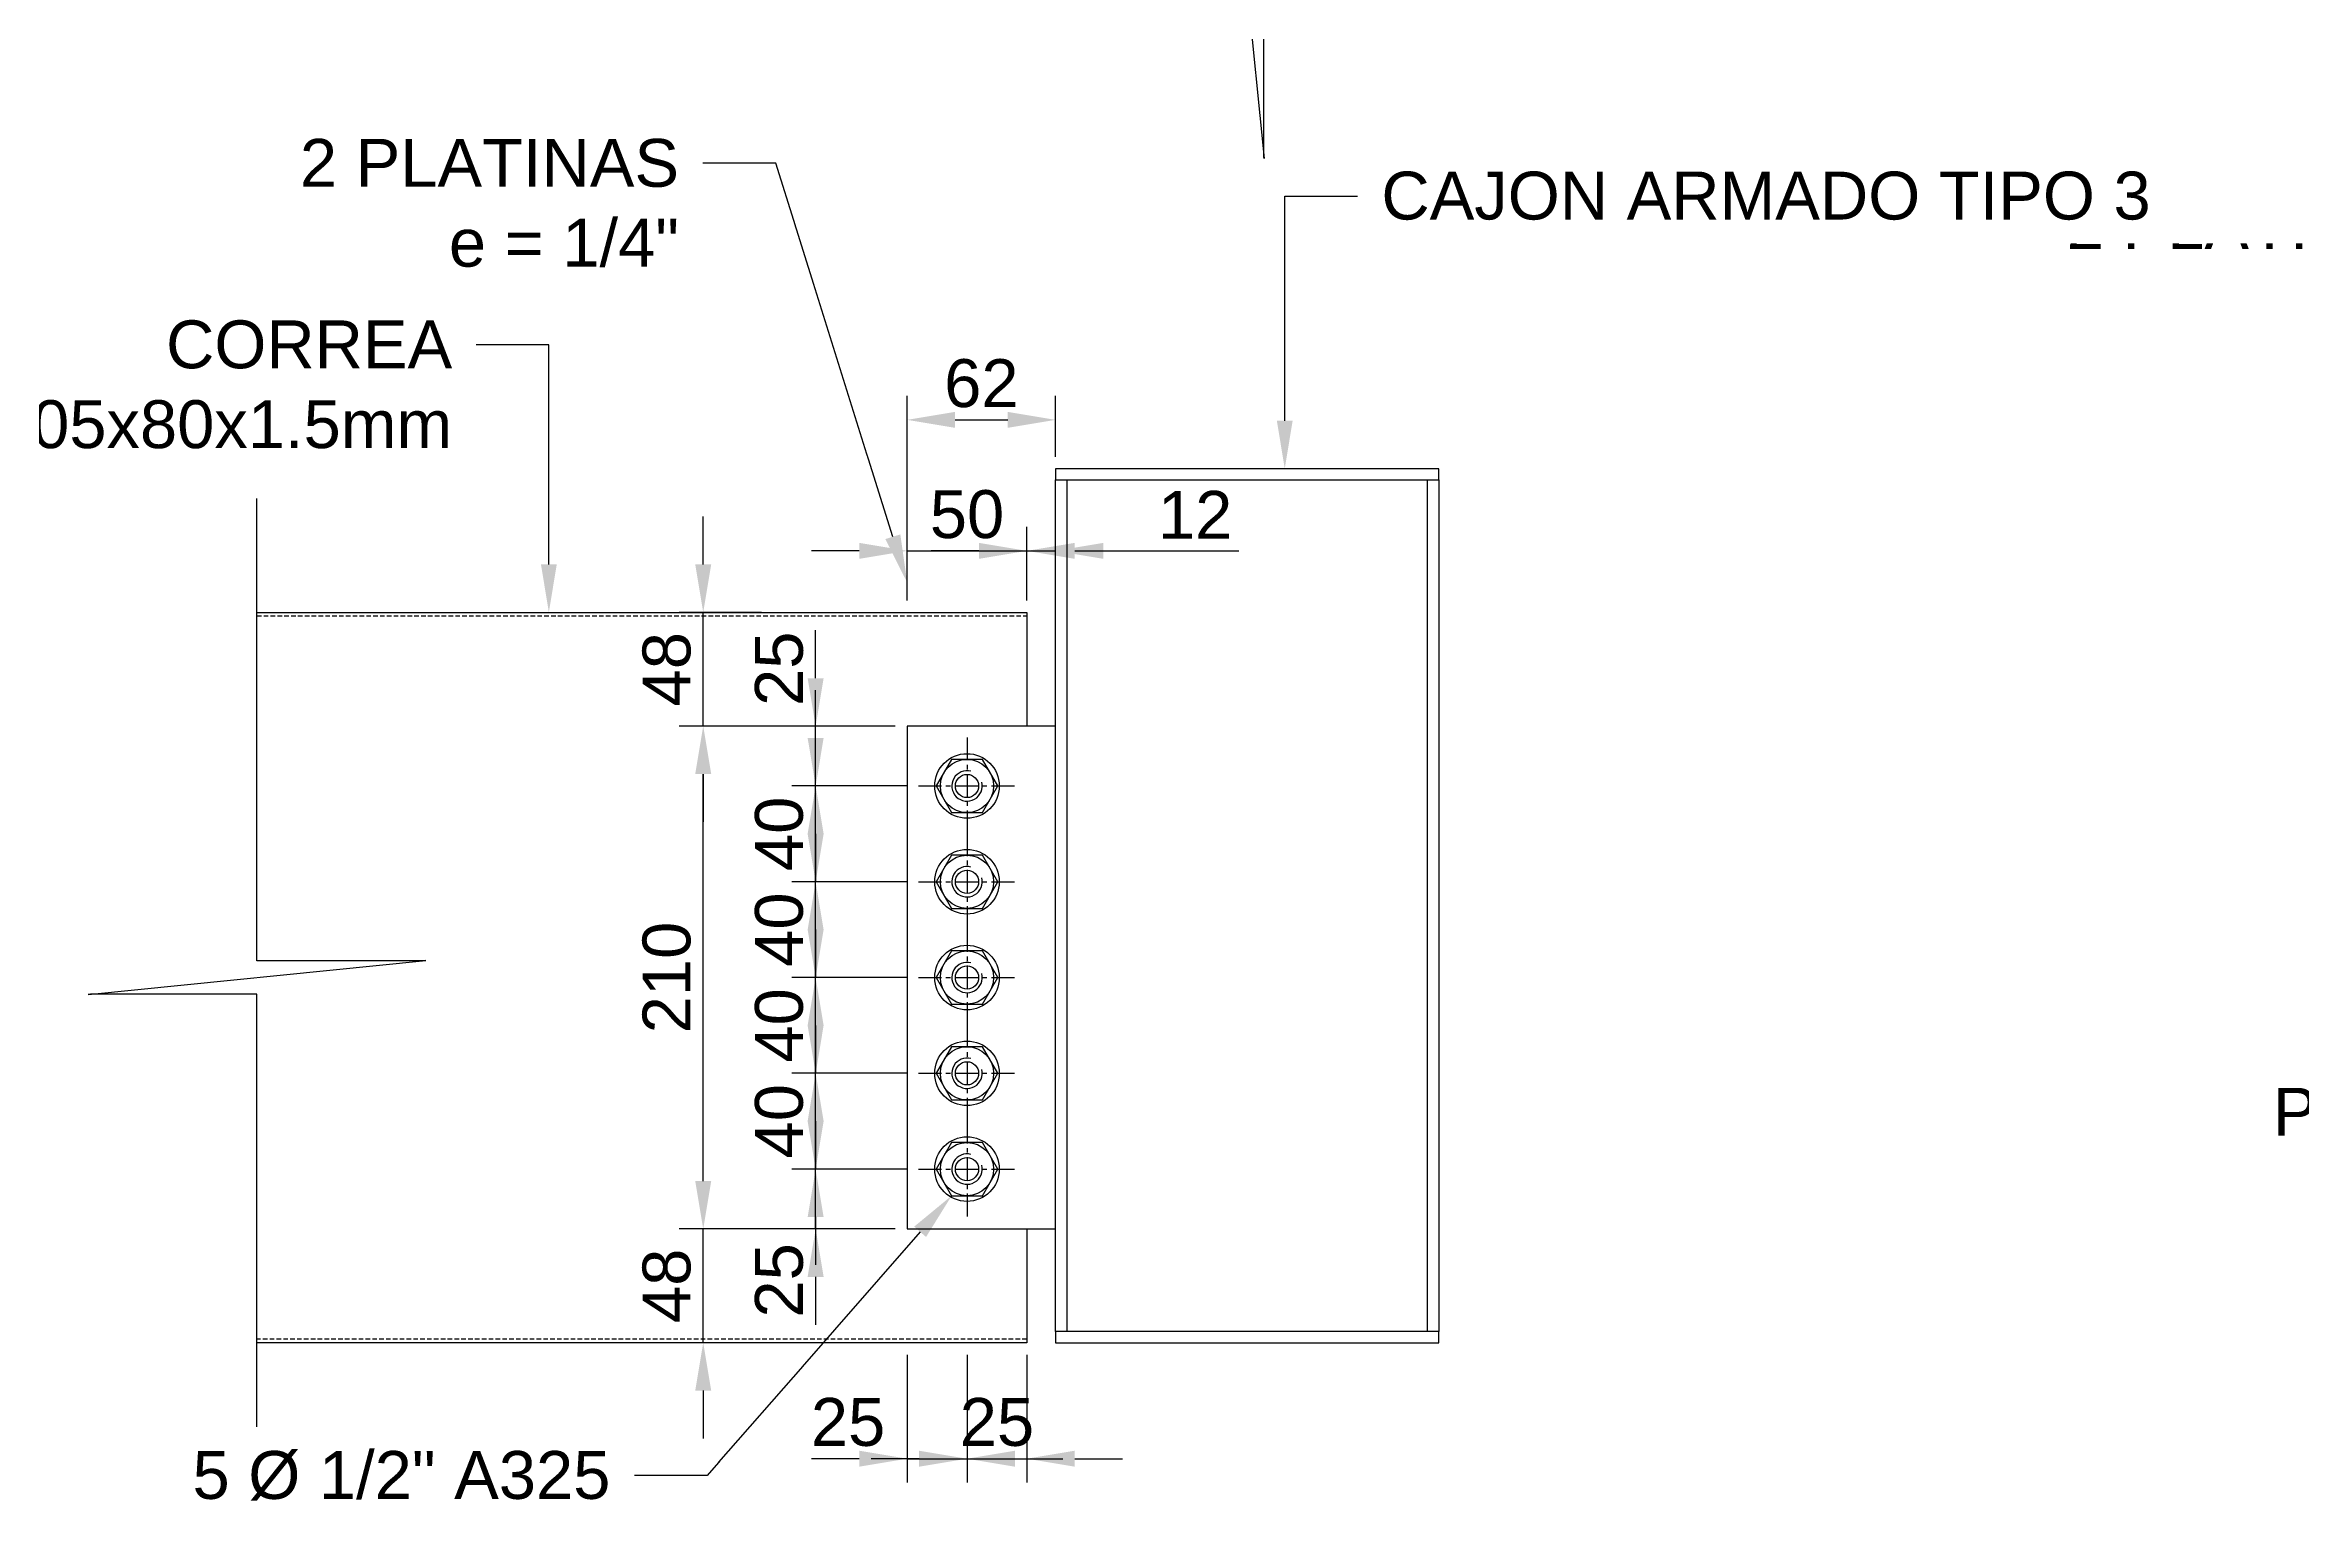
# Model space of a CAD drawing. Header units: millimetres. Extents: x -1367288 to 157996, y -18171 to 61708.
# Drawn here: x 49715 to 50658, y 13718 to 14335 of the extents above; entities that cross this region are included whole.
import ezdxf
from ezdxf import colors
from ezdxf.entities.mleader import LeaderData, LeaderLine
from ezdxf.math import Vec2, Vec3

# ---------------------------------------------------------------- set-up
doc = ezdxf.new("R2010")
doc.units = ezdxf.units.MM
doc.header["$LTSCALE"] = 0.3
doc.linetypes.add('CENTER', pattern=[50.8, 31.75, -6.35, 6.35, -6.35])
doc.linetypes.add('HIDDEN', pattern=[9.525, 6.35, -3.175])
for name, color, linetype in [('EE-CENTROS', 8, 'CENTER'), ('SIM-COTAS', 1, 'Continuous'), ('SIM-OCULTOS', 8, 'HIDDEN'), ('SIM-PHR 355x110x25x3.0', 171, 'Continuous'), ('SIM-PLATINAS', 2, 'Continuous'), ('SIM-TUBO 365x160x3-16', 83, 'Continuous')]:
    doc.layers.add(name, color=color, linetype=linetype)
doc.styles.add('ARIAL EE', font='arial.ttf')
doc.styles.get("Standard").update_dxf_attribs({"font": 'arial.ttf'})
doc.dimstyles.new('EE 1_STANDAR', dxfattribs={"dimtxt": 2, "dimasz": 2, "dimexe": 1, "dimexo": 0.5, "dimgap": 0.5, "dimtad": 1, "dimdec": 0, "dimdsep": 46, "dimtxsty": 'ARIAL EE', "dimcen": 1.5, "dimclrd": 256, "dimclre": 256, "dimclrt": 2, "dimadec": 0, "dimazin": 0, "dimtfac": 1, "dimtdec": 0, "dimtix": 1, "dimtmove": 0, "dimatfit": 2, "dimfxl": 1, "dimlwd": -1, "dimlwe": -1, "dimarcsym": 0})

# ---------------------------------------------------------------- blocks, each defined once
blk = doc.blocks.new('TUERCA 1-2')
blk.add_lwpolyline([(-6.42, 11.11), (-12.83, 0), (-6.42, -11.11), (6.42, -11.11), (12.83, 0), (6.42, 11.11)], close=True)
for radius in [13.49, 11.11, 4.85]:
    blk.add_circle((0, 0), radius)
blk.add_arc((0, 0), 6.35, 75, 15)
at = {"layer": 'EE-CENTROS'}
for p, q in [((0, 20.24), (0, -20.24)), ((-20.24, 0), (20.24, 0))]:
    blk.add_line(p, q, dxfattribs=at)
blk = doc.blocks.new('*D667')
at = {"layer": 'SIM-COTAS', "transparency": 16777216}
for p, q in [((49990.08, 13860.42), (49990.08, 13880.42)), ((50070.26, 13840.42), (49980.08, 13840.42)), ((49990.08, 13792.92), (49990.08, 13840.42)), ((50019.88, 13792.92), (49980.08, 13792.92)), ((49990.08, 13772.92), (49990.08, 13752.92))]:
    blk.add_line(p, q, dxfattribs=at)
for points in [[(49986.75, 13860.42), (49993.42, 13860.42), (49990.08, 13840.42)], [(49986.75, 13772.92), (49993.42, 13772.92), (49990.08, 13792.92)]]:
    blk.add_solid(points, dxfattribs=at)
at = {"layer": 'SIM-COTAS', "color": 2, "transparency": 16777216, "insert": (49974.87, 13816.67), "char_height": 20, "attachment_point": 5, "rotation": 90, "style": 'ARIAL EE'}
blk.add_mtext('48', dxfattribs=at)
blk = doc.blocks.new('*D668')
at = {"layer": 'SIM-COTAS', "transparency": 16777216}
for p, q in [((50070.26, 14050.42), (49980.08, 14050.42)), ((49990.08, 13860.42), (49990.08, 14030.42)), ((50070.26, 13840.42), (49980.08, 13840.42))]:
    blk.add_line(p, q, dxfattribs=at)
for points in [[(49986.75, 14030.42), (49993.42, 14030.42), (49990.08, 14050.42)], [(49986.75, 13860.42), (49993.42, 13860.42), (49990.08, 13840.42)]]:
    blk.add_solid(points, dxfattribs=at)
at = {"layer": 'SIM-COTAS', "color": 2, "transparency": 16777216, "insert": (49974.87, 13945.42), "char_height": 20, "attachment_point": 5, "rotation": 90, "style": 'ARIAL EE'}
blk.add_mtext('210', dxfattribs=at)
blk = doc.blocks.new('*D669')
at = {"layer": 'SIM-COTAS', "transparency": 16777216}
for p, q in [((49990.08, 14117.92), (49990.08, 14137.92)), ((50014.43, 14097.92), (49980.08, 14097.92)), ((49990.08, 14050.42), (49990.08, 14097.92)), ((50070.26, 14050.42), (49980.08, 14050.42)), ((49990.08, 14030.42), (49990.08, 14010.42))]:
    blk.add_line(p, q, dxfattribs=at)
for points in [[(49986.75, 14117.92), (49993.42, 14117.92), (49990.08, 14097.92)], [(49986.75, 14030.42), (49993.42, 14030.42), (49990.08, 14050.42)]]:
    blk.add_solid(points, dxfattribs=at)
at = {"layer": 'SIM-COTAS', "color": 2, "transparency": 16777216, "insert": (49974.87, 14074.17), "char_height": 20, "attachment_point": 5, "rotation": 90, "style": 'ARIAL EE'}
blk.add_mtext('48', dxfattribs=at)
blk = doc.blocks.new('*D670')
at = {"layer": 'SIM-COTAS', "transparency": 16777216}
for p, q in [((50037.04, 13885.42), (50037.04, 13905.42)), ((50075.02, 13865.42), (50027.04, 13865.42)), ((50037.04, 13840.42), (50037.04, 13865.42)), ((50070.26, 13840.42), (50027.04, 13840.42)), ((50037.04, 13820.42), (50037.04, 13800.42))]:
    blk.add_line(p, q, dxfattribs=at)
for points in [[(50033.7, 13885.42), (50040.37, 13885.42), (50037.04, 13865.42)], [(50033.7, 13820.42), (50040.37, 13820.42), (50037.04, 13840.42)]]:
    blk.add_solid(points, dxfattribs=at)
at = {"layer": 'SIM-COTAS', "color": 2, "transparency": 16777216, "insert": (50021.83, 13818.95), "char_height": 20, "attachment_point": 5, "rotation": 90, "style": 'ARIAL EE'}
blk.add_mtext('25', dxfattribs=at)
blk = doc.blocks.new('*D671')
at = {"layer": 'SIM-COTAS', "transparency": 16777216}
for p, q in [((50037.04, 13925.42), (50037.04, 13945.42)), ((50075.02, 13905.42), (50027.04, 13905.42)), ((50037.04, 13865.42), (50037.04, 13905.42)), ((50075.02, 13865.42), (50027.04, 13865.42)), ((50037.04, 13845.42), (50037.04, 13825.42))]:
    blk.add_line(p, q, dxfattribs=at)
for points in [[(50033.7, 13925.42), (50040.37, 13925.42), (50037.04, 13905.42)], [(50033.7, 13845.42), (50040.37, 13845.42), (50037.04, 13865.42)]]:
    blk.add_solid(points, dxfattribs=at)
at = {"layer": 'SIM-COTAS', "color": 2, "transparency": 16777216, "insert": (50021.83, 13885.42), "char_height": 20, "attachment_point": 5, "rotation": 90, "style": 'ARIAL EE'}
blk.add_mtext('40', dxfattribs=at)
blk = doc.blocks.new('*D672')
at = {"layer": 'SIM-COTAS', "transparency": 16777216}
for p, q in [((50037.04, 13965.42), (50037.04, 13985.42)), ((50075.02, 13945.42), (50027.04, 13945.42)), ((50037.04, 13905.42), (50037.04, 13945.42)), ((50075.02, 13905.42), (50027.04, 13905.42)), ((50037.04, 13885.42), (50037.04, 13865.42))]:
    blk.add_line(p, q, dxfattribs=at)
for points in [[(50033.7, 13965.42), (50040.37, 13965.42), (50037.04, 13945.42)], [(50033.7, 13885.42), (50040.37, 13885.42), (50037.04, 13905.42)]]:
    blk.add_solid(points, dxfattribs=at)
at = {"layer": 'SIM-COTAS', "color": 2, "transparency": 16777216, "insert": (50021.83, 13925.42), "char_height": 20, "attachment_point": 5, "rotation": 90, "style": 'ARIAL EE'}
blk.add_mtext('40', dxfattribs=at)
blk = doc.blocks.new('*D673')
at = {"layer": 'SIM-COTAS', "transparency": 16777216}
for p, q in [((50037.04, 14005.42), (50037.04, 14025.42)), ((50075.02, 13985.42), (50027.04, 13985.42)), ((50037.04, 13945.42), (50037.04, 13985.42)), ((50075.02, 13945.42), (50027.04, 13945.42)), ((50037.04, 13925.42), (50037.04, 13905.42))]:
    blk.add_line(p, q, dxfattribs=at)
for points in [[(50033.7, 14005.42), (50040.37, 14005.42), (50037.04, 13985.42)], [(50033.7, 13925.42), (50040.37, 13925.42), (50037.04, 13945.42)]]:
    blk.add_solid(points, dxfattribs=at)
at = {"layer": 'SIM-COTAS', "color": 2, "transparency": 16777216, "insert": (50021.83, 13965.42), "char_height": 20, "attachment_point": 5, "rotation": 90, "style": 'ARIAL EE'}
blk.add_mtext('40', dxfattribs=at)
blk = doc.blocks.new('*D674')
at = {"layer": 'SIM-COTAS', "transparency": 16777216}
for p, q in [((50037.04, 14045.42), (50037.04, 14065.42)), ((50075.02, 14025.42), (50027.04, 14025.42)), ((50037.04, 13985.42), (50037.04, 14025.42)), ((50075.02, 13985.42), (50027.04, 13985.42)), ((50037.04, 13965.42), (50037.04, 13945.42))]:
    blk.add_line(p, q, dxfattribs=at)
for points in [[(50033.7, 14045.42), (50040.37, 14045.42), (50037.04, 14025.42)], [(50033.7, 13965.42), (50040.37, 13965.42), (50037.04, 13985.42)]]:
    blk.add_solid(points, dxfattribs=at)
at = {"layer": 'SIM-COTAS', "color": 2, "transparency": 16777216, "insert": (50021.83, 14005.42), "char_height": 20, "attachment_point": 5, "rotation": 90, "style": 'ARIAL EE'}
blk.add_mtext('40', dxfattribs=at)
blk = doc.blocks.new('*D675')
at = {"layer": 'SIM-COTAS', "transparency": 16777216}
for p, q in [((50037.04, 14070.42), (50037.04, 14090.42)), ((50070.26, 14050.42), (50027.04, 14050.42)), ((50037.04, 14025.42), (50037.04, 14050.42)), ((50075.02, 14025.42), (50027.04, 14025.42)), ((50037.04, 14005.42), (50037.04, 13985.42))]:
    blk.add_line(p, q, dxfattribs=at)
for points in [[(50033.7, 14070.42), (50040.37, 14070.42), (50037.04, 14050.42)], [(50033.7, 14005.42), (50040.37, 14005.42), (50037.04, 14025.42)]]:
    blk.add_solid(points, dxfattribs=at)
at = {"layer": 'SIM-COTAS', "color": 2, "transparency": 16777216, "insert": (50021.83, 14074.37), "char_height": 20, "attachment_point": 5, "rotation": 90, "style": 'ARIAL EE'}
blk.add_mtext('25', dxfattribs=at)
blk = doc.blocks.new('*D676')
at = {"layer": 'SIM-COTAS', "transparency": 16777216}
for p, q in [((50075.26, 14102.92), (50075.26, 14188.31)), ((50137.26, 14162.92), (50137.26, 14188.31)), ((50095.26, 14178.31), (50117.26, 14178.31))]:
    blk.add_line(p, q, dxfattribs=at)
at = {"layer": 'SIM-COTAS', "linetype": 'Continuous', "transparency": 16777216}
for points in [[(50095.26, 14181.64), (50095.26, 14174.98), (50075.26, 14178.31)], [(50117.26, 14181.64), (50117.26, 14174.98), (50137.26, 14178.31)]]:
    blk.add_solid(points, dxfattribs=at)
at = {"layer": 'SIM-COTAS', "color": 2, "linetype": 'Continuous', "transparency": 16777216, "insert": (50106.26, 14193.52), "char_height": 20, "attachment_point": 5, "style": 'ARIAL EE'}
blk.add_mtext('62', dxfattribs=at)
blk = doc.blocks.new('*D677')
at = {"layer": 'SIM-COTAS', "transparency": 16777216}
for p, q in [((50075.26, 14102.92), (50075.26, 14133.6)), ((50125.26, 14102.92), (50125.26, 14133.6)), ((50055.26, 14123.6), (50035.26, 14123.6)), ((50075.26, 14123.6), (50125.26, 14123.6)), ((50145.26, 14123.6), (50165.26, 14123.6))]:
    blk.add_line(p, q, dxfattribs=at)
at = {"layer": 'SIM-COTAS', "linetype": 'Continuous', "transparency": 16777216}
for points in [[(50055.26, 14126.94), (50055.26, 14120.27), (50075.26, 14123.6)], [(50145.26, 14126.94), (50145.26, 14120.27), (50125.26, 14123.6)]]:
    blk.add_solid(points, dxfattribs=at)
at = {"layer": 'SIM-COTAS', "color": 2, "linetype": 'Continuous', "transparency": 16777216, "insert": (50100.26, 14138.81), "char_height": 20, "attachment_point": 5, "style": 'ARIAL EE'}
blk.add_mtext('50', dxfattribs=at)
blk = doc.blocks.new('*D678')
at = {"layer": 'SIM-COTAS', "transparency": 16777216}
for p, q in [((50125.26, 14102.92), (50125.26, 14133.6)), ((50137.26, 14102.92), (50137.26, 14133.6)), ((50105.26, 14123.6), (50085.26, 14123.6)), ((50125.26, 14123.6), (50137.26, 14123.6)), ((50157.26, 14123.6), (50213.82, 14123.6))]:
    blk.add_line(p, q, dxfattribs=at)
at = {"layer": 'SIM-COTAS', "linetype": 'Continuous', "transparency": 16777216}
for points in [[(50105.26, 14126.94), (50105.26, 14120.27), (50125.26, 14123.6)], [(50157.26, 14126.94), (50157.26, 14120.27), (50137.26, 14123.6)]]:
    blk.add_solid(points, dxfattribs=at)
at = {"layer": 'SIM-COTAS', "color": 2, "linetype": 'Continuous', "transparency": 16777216, "insert": (50195.54, 14138.64), "char_height": 20, "attachment_point": 5, "style": 'ARIAL EE'}
blk.add_mtext('12', dxfattribs=at)
blk = doc.blocks.new('*D679')
at = {"layer": 'SIM-COTAS', "transparency": 16777216}
for p, q in [((50075.26, 13787.92), (50075.26, 13734.48)), ((50100.26, 13787.92), (50100.26, 13734.48)), ((50055.26, 13744.48), (50035.26, 13744.48)), ((50075.26, 13744.48), (50100.26, 13744.48)), ((50120.26, 13744.48), (50140.26, 13744.48))]:
    blk.add_line(p, q, dxfattribs=at)
for points in [[(50055.26, 13747.81), (50055.26, 13741.14), (50075.26, 13744.48)], [(50120.26, 13747.81), (50120.26, 13741.14), (50100.26, 13744.48)]]:
    blk.add_solid(points, dxfattribs=at)
at = {"layer": 'SIM-COTAS', "color": 2, "transparency": 16777216, "insert": (50050.57, 13759.69), "char_height": 20, "attachment_point": 5, "style": 'ARIAL EE'}
blk.add_mtext('25', dxfattribs=at)
blk = doc.blocks.new('*D680')
at = {"layer": 'SIM-COTAS', "transparency": 16777216}
for p, q in [((50100.26, 13787.92), (50100.26, 13734.48)), ((50125.26, 13787.92), (50125.26, 13734.48)), ((50080.26, 13744.48), (50060.26, 13744.48)), ((50100.26, 13744.48), (50125.26, 13744.48)), ((50145.26, 13744.48), (50165.26, 13744.48))]:
    blk.add_line(p, q, dxfattribs=at)
for points in [[(50080.26, 13747.81), (50080.26, 13741.14), (50100.26, 13744.48)], [(50145.26, 13747.81), (50145.26, 13741.14), (50125.26, 13744.48)]]:
    blk.add_solid(points, dxfattribs=at)
at = {"layer": 'SIM-COTAS', "color": 2, "transparency": 16777216, "insert": (50112.76, 13759.69), "char_height": 20, "attachment_point": 5, "style": 'ARIAL EE'}
blk.add_mtext('25', dxfattribs=at)

msp = doc.modelspace()

# ---------------------------------------------------------------- block references
msp.add_blockref('TUERCA 1-2', (50100.26, 13865.42))

# ---------------------------------------------------------------- leaders
at = {"layer": 'SIM-COTAS', "linetype": 'Continuous'}
ml = msp.add_multileader_mtext('Standard', dxfattribs=at)
ml.set_content('\\A1;{\\C2;2 PLATINAS 2"x3/8x@900}', color=256)
ml.set_leader_properties()
ml.build(insert=Vec2(0, 0))
ml.multileader.update_dxf_attribs({"dogleg_length": 0.0025, "arrow_head_size": 20, "scale": 10})
ctx = ml.context
ctx.base_point, ctx.scale, ctx.char_height, ctx.arrow_head_size, ctx.landing_gap_size, ctx.plane_origin = Vec3(50717.87, 14256.67, 0.58), 10, 20, 20, 10, Vec3(53566.58, 21555.81, 0.58)
ctx.text_align_type = 2
notes = []
notes.append((ctx, [(0, (1, 1, 0), (50918.98, 14256.67, 0.58), (-1, 0), 16.06, [(0, [(50970.06, 14256.67, 0.58)], 0, [])])]))
ctx.mtext.insert, ctx.mtext.rotation, ctx.mtext.width, ctx.mtext.defined_height, ctx.mtext.alignment, ctx.mtext.flow_direction = Vec3(50892.93, 14269.61, 0.58), 6.283185, 176.1595, 20.44, 3, 5
ml = msp.add_multileader_mtext('Standard', dxfattribs=at)
ml.set_content('\\A1;{\\C2;2 Ø 3/8" A325}', color=256)
ml.set_leader_properties()
ml.build(insert=Vec2(0, 0))
ml.multileader.update_dxf_attribs({"dogleg_length": 0.0025, "arrow_head_size": 20, "scale": 10})
ctx = ml.context
ctx.base_point, ctx.scale, ctx.char_height, ctx.arrow_head_size, ctx.landing_gap_size, ctx.plane_origin = Vec3(50764.3, 14149.37, 0.58), 10, 20, 20, 10, Vec3(53566.58, 21397.07, 0.58)
ctx.text_align_type = 2
notes.append((ctx, [(0, (1, 1, 0), (50899.78, 14149.37, 0.58), (-1, 0), 16.06, [(0, [(50992.14, 14054.09, 0.58)], 0, [])])]))
ctx.mtext.insert, ctx.mtext.rotation, ctx.mtext.width, ctx.mtext.defined_height, ctx.mtext.alignment, ctx.mtext.flow_direction = Vec3(50873.73, 14159.55, 0.58), 6.283185, 112.2473, 20.44, 3, 5
ml = msp.add_multileader_mtext('Standard', dxfattribs=at)
ml.set_content('\\A1;{\\C2;PERFORACION ALARGADA 30mm}', color=256)
ml.set_leader_properties()
ml.build(insert=Vec2(0, 0))
ml.multileader.update_dxf_attribs({"dogleg_length": 0.0025, "arrow_head_size": 20, "scale": 10})
ctx = ml.context
ctx.base_point, ctx.scale, ctx.char_height, ctx.arrow_head_size, ctx.landing_gap_size, ctx.plane_origin = Vec3(47508.85, 13779.69, 0.58), 10, 20, 20, 10, Vec3(50609.13, 21315.96, 0.58)
notes.append((ctx, [(1, (1, 1, 0), (47492.79, 13779.69, 0.58), (1, 0), 16.06, [(0, [(47492.79, 14027.76, 0.58)], 0, [])])]))
ctx.mtext.insert, ctx.mtext.rotation, ctx.mtext.width, ctx.mtext.flow_direction = Vec3(47518.85, 13789.87, 0.58), 6.283185, 283.0274, 5
ml = msp.add_multileader_mtext('Standard', dxfattribs=at)
ml.set_content('\\A1;{\\C2;PLATINA  e = 1/4"}', color=256)
ml.set_leader_properties()
ml.build(insert=Vec2(0, 0))
ml.multileader.update_dxf_attribs({"dogleg_length": 0.0025, "arrow_head_size": 20, "scale": 10})
ctx = ml.context
ctx.base_point, ctx.scale, ctx.char_height, ctx.arrow_head_size, ctx.landing_gap_size, ctx.plane_origin = Vec3(50749.39, 13889.18, 0.58), 10, 20, 20, 10, Vec3(53566.58, 21149.87, 0.58)
ctx.text_align_type = 2
notes.append((ctx, [(0, (1, 1, 0), (50899.78, 13889.18, 0.58), (-1, 0), 16.06, [(0, [(50971.26, 13936.94, 0.58)], 0, [])])]))
ctx.mtext.insert, ctx.mtext.rotation, ctx.mtext.width, ctx.mtext.defined_height, ctx.mtext.alignment, ctx.mtext.flow_direction = Vec3(50873.73, 13899.35, 0.58), 6.283185, 112.2473, 20.44, 3, 5
for ctx, leaders in notes:
    for number, flags, end, landing, length, lines in leaders:
        leader = LeaderData()
        leader.index, (leader.has_last_leader_line, leader.has_dogleg_vector, leader.attachment_direction) = number, flags
        leader.last_leader_point, leader.dogleg_vector, leader.dogleg_length = Vec3(end), Vec3(landing), length
        for number, points, colour, breaks in lines:
            line = LeaderLine()
            line.index, line.vertices, line.color, line.breaks = number, Vec3.list(points), colors.encode_raw_color(colour), breaks
            leader.lines.append(line)
        ctx.leaders.append(leader)

# ---------------------------------------------------------------- next in the draw order: leaders
ml = msp.add_multileader_mtext('Standard', dxfattribs=at)
ml.set_content('\\A1;{\\C2;PTE 75x75x3}', color=256)
ml.set_leader_properties()
ml.build(insert=Vec2(0, 0))
ml.multileader.update_dxf_attribs({"dogleg_length": 0.0025, "arrow_head_size": 20, "scale": 10})
ctx = ml.context
ctx.base_point, ctx.scale, ctx.char_height, ctx.arrow_head_size, ctx.landing_gap_size, ctx.plane_origin = Vec3(48761.05, 14214.62), 10, 20, 20, 10, Vec3(18730.47, 7923.61)
notes = []
notes.append((ctx, [(0, (1, 1, 0), (48730.69, 14214.62), (1, 0), 30.37, [(0, [(48730.69, 14054.96)], 0, [])])]))
ctx.mtext.insert, ctx.mtext.rotation, ctx.mtext.width, ctx.mtext.defined_height, ctx.mtext.flow_direction = Vec3(48771.05, 14224.8), 6.283185, 177.5313, 37.04, 5
ctx.mtext.has_bg_fill, ctx.mtext.bg_color, ctx.mtext.bg_scale_factor, ctx.mtext.bg_transparency, ctx.mtext.use_window_bg_color = 1, -1027028792, 1.5, 0, 1
ml = msp.add_multileader_mtext('Standard', dxfattribs=at)
ml.set_content('\\A1;{\\C2;PTE 300x100x7}', color=256)
ml.set_leader_properties()
ml.build(insert=Vec2(0, 0))
ml.multileader.update_dxf_attribs({"dogleg_length": 0.0025, "arrow_head_size": 20, "scale": 10})
ctx = ml.context
ctx.base_point, ctx.scale, ctx.char_height, ctx.arrow_head_size, ctx.landing_gap_size, ctx.plane_origin = Vec3(48647.69, 13762.92), 10, 20, 20, 10, Vec3(18617.1, 19995.4)
notes.append((ctx, [(0, (1, 1, 0), (48617.32, 13762.92), (1, 0), 30.37, [(0, [(48617.32, 13837.96)], 0, [])])]))
ctx.mtext.insert, ctx.mtext.width, ctx.mtext.defined_height, ctx.mtext.flow_direction = Vec3(48657.69, 13773.09), 200.6594, 84.57, 5
ctx.mtext.has_bg_fill, ctx.mtext.bg_color, ctx.mtext.bg_scale_factor, ctx.mtext.bg_transparency, ctx.mtext.use_window_bg_color = 1, -1027028792, 1.5, 0, 1
for ctx, leaders in notes:
    for number, flags, end, landing, length, lines in leaders:
        leader = LeaderData()
        leader.index, (leader.has_last_leader_line, leader.has_dogleg_vector, leader.attachment_direction) = number, flags
        leader.last_leader_point, leader.dogleg_vector, leader.dogleg_length = Vec3(end), Vec3(landing), length
        for number, points, colour, breaks in lines:
            line = LeaderLine()
            line.index, line.vertices, line.color, line.breaks = number, Vec3.list(points), colors.encode_raw_color(colour), breaks
            leader.lines.append(line)
        ctx.leaders.append(leader)

# ---------------------------------------------------------------- next in the draw order: linework, layer by layer
at = {"layer": 'SIM-OCULTOS'}
msp.add_line((50125.26, 13794.42), (49803.68, 13794.42), dxfattribs=at)
at = {"layer": 'SIM-PHR 355x110x25x3.0'}
for p, q in [((50125.26, 13840.42), (50125.26, 13792.92)), ((50125.26, 13792.92), (49803.68, 13792.92))]:
    msp.add_line(p, q, dxfattribs=at)
at = {"layer": 'SIM-TUBO 365x160x3-16'}
msp.add_lwpolyline([(50297.26, 13797.62), (50137.26, 13797.62), (50137.26, 13792.92), (50297.26, 13792.92)], close=True, dxfattribs=at)

# ---------------------------------------------------------------- next in the draw order: dimensions: what is measured, and where the dimension line sits
at = {"layer": 'SIM-COTAS'}
dim = msp.add_linear_dim(base=(50037.04, 13865.42), p1=(50075.26, 13840.42), p2=(50080.02, 13865.42), angle=90, dimstyle='EE 1_STANDAR', dxfattribs=at)
dim.commit()
dim.dimension.update_dxf_attribs({"geometry": '*D670', "text_midpoint": (50021.83, 13818.95), "dimtype": 160})
dim = msp.add_linear_dim(base=(49990.08440231, 13840.41703189), p1=(50024.87700773, 13792.91703189), p2=(50075.26109137, 13840.41703189), angle=90, dimstyle='EE 1_STANDAR', dxfattribs=at)
dim.commit()
dim.dimension.update_dxf_attribs({"geometry": '*D667', "text_midpoint": (49974.87294255, 13816.66703189)})
dim = msp.add_linear_dim(base=(50100.26, 13744.48), p1=(50075.26, 13792.92), p2=(50100.26, 13792.92), dimstyle='EE 1_STANDAR', dxfattribs=at)
dim.commit()
dim.dimension.update_dxf_attribs({"geometry": '*D679', "text_midpoint": (50050.57, 13759.69), "dimtype": 160})
dim = msp.add_linear_dim(base=(50125.26, 13744.48), p1=(50100.26, 13792.92), p2=(50125.26, 13792.92), dimstyle='EE 1_STANDAR', dxfattribs=at)
dim.commit()
dim.dimension.update_dxf_attribs({"geometry": '*D680', "text_midpoint": (50112.76, 13759.69)})

# ---------------------------------------------------------------- next in the draw order: leaders
at = {"layer": 'SIM-COTAS', "linetype": 'Continuous'}
ml = msp.add_multileader_mtext('Standard', dxfattribs=at)
ml.set_content('\\A1;{\\C2;MALLA D158}', color=256)
ml.set_leader_properties()
ml.build(insert=Vec2(0, 0))
ml.multileader.update_dxf_attribs({"dogleg_length": 0.0025, "arrow_head_size": 20, "scale": 10})
ctx = ml.context
ctx.base_point, ctx.scale, ctx.char_height, ctx.arrow_head_size, ctx.landing_gap_size, ctx.plane_origin = Vec3(48713.07, 14280.31), 10, 20, 20, 10, Vec3(18682.48, 20269.31)
notes = []
notes.append((ctx, [(0, (1, 1, 0), (48682.7, 14280.31), (1, 0), 30.37, [(0, [(48682.7, 14097.96)], 0, [])])]))
ctx.mtext.insert, ctx.mtext.width, ctx.mtext.defined_height, ctx.mtext.flow_direction = Vec3(48723.07, 14290.48), 168.1421, 84.57, 5
ctx.mtext.has_bg_fill, ctx.mtext.bg_color, ctx.mtext.bg_scale_factor, ctx.mtext.bg_transparency, ctx.mtext.use_window_bg_color = 1, -1027028792, 1.5, 0, 1
ml = msp.add_multileader_mtext('Standard', dxfattribs=at)
ml.set_content('\\A1;{\\C2;HACER CAJA A 220mm}', color=256)
ml.set_leader_properties()
ml.build(insert=Vec2(0, 0))
ml.multileader.update_dxf_attribs({"dogleg_length": 0.0025, "arrow_head_size": 20, "scale": 10})
ctx = ml.context
ctx.base_point, ctx.scale, ctx.char_height, ctx.arrow_head_size, ctx.landing_gap_size, ctx.plane_origin = Vec3(48568.79, 13944.86), 10, 20, 20, 10, Vec3(18538.21, 20114.31)
notes.append((ctx, [(0, (1, 1, 0), (48538.42, 13944.86), (1, 0), 30.37, [(0, [(48538.42, 14057.96)], 0, [])])]))
ctx.mtext.insert, ctx.mtext.width, ctx.mtext.defined_height, ctx.mtext.flow_direction = Vec3(48578.79, 13955.03), 177.5313, 37.04, 5
ctx.mtext.has_bg_fill, ctx.mtext.bg_color, ctx.mtext.bg_scale_factor, ctx.mtext.bg_transparency, ctx.mtext.use_window_bg_color = 1, -1027028792, 1.5, 0, 1
for ctx, leaders in notes:
    for number, flags, end, landing, length, lines in leaders:
        leader = LeaderData()
        leader.index, (leader.has_last_leader_line, leader.has_dogleg_vector, leader.attachment_direction) = number, flags
        leader.last_leader_point, leader.dogleg_vector, leader.dogleg_length = Vec3(end), Vec3(landing), length
        for number, points, colour, breaks in lines:
            line = LeaderLine()
            line.index, line.vertices, line.color, line.breaks = number, Vec3.list(points), colors.encode_raw_color(colour), breaks
            leader.lines.append(line)
        ctx.leaders.append(leader)

# ---------------------------------------------------------------- next in the draw order: linework, layer by layer
at = {"layer": 'SIM-PLATINAS'}
msp.add_lwpolyline([(50075.26, 13840.42), (50137.26, 13840.42), (50137.26, 14050.42), (50075.26, 14050.42)], close=True, dxfattribs=at)

# ---------------------------------------------------------------- next in the draw order: block references
for p in [(50100.26, 14025.42), (50100.26, 13985.42), (50100.26, 13945.42), (50100.26, 13905.42)]:
    msp.add_blockref('TUERCA 1-2', p)

# ---------------------------------------------------------------- next in the draw order: dimensions: what is measured, and where the dimension line sits
at = {"layer": 'SIM-COTAS'}
for base, p1, p2, picture, middle in [((49990.08, 14050.42), (50075.26, 13840.42), (50075.26, 14050.42), '*D668', (49974.87, 13945.42)), ((50037.04, 13985.42), (50080.02, 13945.42), (50080.02, 13985.42), '*D673', (50021.83, 13965.42)), ((50037.04, 13945.42), (50080.02, 13905.42), (50080.02, 13945.42), '*D672', (50021.83, 13925.42)), ((50037.04, 13905.42), (50080.02, 13865.42), (50080.02, 13905.42), '*D671', (50021.83, 13885.42))]:
    dim = msp.add_linear_dim(base=base, p1=p1, p2=p2, angle=90, dimstyle='EE 1_STANDAR', dxfattribs=at)
    dim.commit()
    dim.dimension.update_dxf_attribs({"geometry": picture, "text_midpoint": middle})

# ---------------------------------------------------------------- next in the draw order: leaders
at = {"layer": 'SIM-COTAS', "linetype": 'Continuous'}
ml = msp.add_multileader_mtext('Standard', dxfattribs=at)
ml.set_content('\\A1;{\\C2;DESCANSO D-1\\PLAM e=3/16"}', color=256)
ml.set_leader_properties()
ml.build(insert=Vec2(0, 0))
ml.multileader.update_dxf_attribs({"dogleg_length": 0.0025, "arrow_head_size": 20, "scale": 10})
ctx = ml.context
ctx.base_point, ctx.scale, ctx.char_height, ctx.arrow_head_size, ctx.landing_gap_size, ctx.plane_origin = Vec3(48438.39, 14216.23), 10, 20, 20, 10, Vec3(18407.81, 20288.4)
notes = []
notes.append((ctx, [(0, (1, 1, 0), (48408.02, 14216.23), (1, 0), 30.37, [(0, [(48408.02, 14063.96)], 0, [])])]))
ctx.mtext.insert, ctx.mtext.width, ctx.mtext.defined_height, ctx.mtext.flow_direction = Vec3(48448.39, 14226.4), 218.8484, 84.57, 5
ctx.mtext.has_bg_fill, ctx.mtext.bg_color, ctx.mtext.bg_scale_factor, ctx.mtext.bg_transparency, ctx.mtext.use_window_bg_color = 1, -1027028792, 1.5, 0, 1
for ctx, leaders in notes:
    for number, flags, end, landing, length, lines in leaders:
        leader = LeaderData()
        leader.index, (leader.has_last_leader_line, leader.has_dogleg_vector, leader.attachment_direction) = number, flags
        leader.last_leader_point, leader.dogleg_vector, leader.dogleg_length = Vec3(end), Vec3(landing), length
        for number, points, colour, breaks in lines:
            line = LeaderLine()
            line.index, line.vertices, line.color, line.breaks = number, Vec3.list(points), colors.encode_raw_color(colour), breaks
            leader.lines.append(line)
        ctx.leaders.append(leader)

# ---------------------------------------------------------------- next in the draw order: linework, layer by layer
at = {"layer": 'SIM-COTAS'}
msp.add_lwpolyline([(49803.68, 13745.42), (49803.68, 13938.42), (49734.2, 13938.42, 0.024922), (49733.16, 13938.36), (49874.2, 13952.47, -0.024922), (49873.16, 13952.42), (49803.68, 13952.42), (49803.68, 14145.42)], format="xyb", dxfattribs=at)
at = {"layer": 'SIM-OCULTOS'}
msp.add_line((49803.68, 14096.42), (50125.26, 14096.42), dxfattribs=at)
at = {"layer": 'SIM-PHR 355x110x25x3.0'}
for p, q in [((49803.68, 14097.92), (50125.26, 14097.92)), ((50125.26, 14097.92), (50125.26, 14050.42))]:
    msp.add_line(p, q, dxfattribs=at)
at = {"layer": 'SIM-TUBO 365x160x3-16'}
for points in [[(50297.26, 14157.92), (50137.26, 14157.92), (50137.26, 14153.22), (50297.26, 14153.22)], [(50141.96, 13797.62), (50137.26, 13797.62), (50137.26, 14153.22), (50141.96, 14153.22)], [(50297.26, 13797.62), (50292.56, 13797.62), (50292.56, 14153.22), (50297.26, 14153.22)]]:
    msp.add_lwpolyline(points, close=True, dxfattribs=at)

# ---------------------------------------------------------------- next in the draw order: dimensions: what is measured, and where the dimension line sits
at = {"layer": 'SIM-COTAS', "linetype": 'Continuous'}
for base, p2, picture, middle in [((50137.26, 14178.31), (50137.26, 14157.92), '*D676', (50106.26, 14193.52)), ((50125.26, 14123.6), (50125.26, 14097.92), '*D677', (50100.26, 14138.81))]:
    dim = msp.add_linear_dim(base=base, p1=(50075.26, 14097.92), p2=p2, dimstyle='EE 1_STANDAR', dxfattribs=at)
    dim.commit()
    dim.dimension.update_dxf_attribs({"geometry": picture, "text_midpoint": middle})
dim = msp.add_linear_dim(base=(50137.26, 14123.6), p1=(50125.26, 14097.92), p2=(50137.26, 14097.92), dimstyle='EE 1_STANDAR', dxfattribs=at)
dim.commit()
dim.dimension.update_dxf_attribs({"geometry": '*D678', "text_midpoint": (50195.54, 14123.6), "dimtype": 160})
at = {"layer": 'SIM-COTAS'}
for base, p1, p2, picture, middle in [((49990.08440231, 14097.91703189), (50075.26109137, 14050.41703189), (50019.43039402, 14097.91703189), '*D669', (49974.87294255, 14074.16703189)), ((50037.04, 14025.42), (50080.02, 13985.42), (50080.02, 14025.42), '*D674', (50021.83, 14005.42))]:
    dim = msp.add_linear_dim(base=base, p1=p1, p2=p2, angle=90, dimstyle='EE 1_STANDAR', dxfattribs=at)
    dim.commit()
    dim.dimension.update_dxf_attribs({"geometry": picture, "text_midpoint": middle})
dim = msp.add_linear_dim(base=(50037.04, 14050.42), p1=(50080.02, 14025.42), p2=(50075.26, 14050.42), angle=90, dimstyle='EE 1_STANDAR', dxfattribs=at)
dim.commit()
dim.dimension.update_dxf_attribs({"geometry": '*D675', "text_midpoint": (50021.83, 14074.37), "dimtype": 160})

# ---------------------------------------------------------------- next in the draw order: leaders
at = {"layer": 'SIM-COTAS', "linetype": 'Continuous'}
ml = msp.add_multileader_mtext('Standard', dxfattribs=at)
ml.set_content('\\A1;{\\C2;CAJON ARMADO TIPO 3}', color=256)
ml.set_leader_properties()
ml.build(insert=Vec2(0, 0))
ml.multileader.update_dxf_attribs({"dogleg_length": 0.0025, "arrow_head_size": 20, "scale": 10})
ctx = ml.context
ctx.base_point, ctx.scale, ctx.char_height, ctx.arrow_head_size, ctx.landing_gap_size, ctx.plane_origin = Vec3(50263.33, 14271.8), 10, 20, 20, 10, Vec3(20232.75, 20382.35)
notes = []
notes.append((ctx, [(0, (1, 1, 0), (50232.97, 14271.8), (1, 0), 30.37, [(0, [(50232.97, 14157.92)], 0, [])])]))
ctx.mtext.insert, ctx.mtext.width, ctx.mtext.defined_height, ctx.mtext.flow_direction = Vec3(50273.33, 14281.98), 120.2567, 84.57, 5
ctx.mtext.has_bg_fill, ctx.mtext.bg_color, ctx.mtext.bg_scale_factor, ctx.mtext.bg_transparency, ctx.mtext.use_window_bg_color = 1, -1027028792, 1.5, 0, 1
ml = msp.add_multileader_mtext('Standard', dxfattribs=at)
ml.set_content('\\A1;{\\C2;CORREA\\P2PHR C 305x80x1.5mm}', color=256)
ml.set_leader_properties()
ml.build(insert=Vec2(0, 0))
ml.multileader.update_dxf_attribs({"dogleg_length": 0.0025, "arrow_head_size": 20, "scale": 10})
ctx = ml.context
ctx.base_point, ctx.scale, ctx.char_height, ctx.arrow_head_size, ctx.landing_gap_size, ctx.plane_origin = Vec3(49687.19, 14209.67), 10, 20, 20, 10, Vec3(79925.83, 20322.35)
ctx.text_align_type = 2
notes.append((ctx, [(0, (1, 1, 0), (49925.61, 14209.67), (-1, 0), 30.37, [(0, [(49925.61, 14097.92)], 0, [])])]))
ctx.mtext.insert, ctx.mtext.rotation, ctx.mtext.width, ctx.mtext.defined_height, ctx.mtext.alignment, ctx.mtext.flow_direction = Vec3(49885.24, 14219.85), 6.283185, 194.7704, 84.57, 3, 5
ctx.mtext.has_bg_fill, ctx.mtext.bg_color, ctx.mtext.bg_scale_factor, ctx.mtext.bg_transparency, ctx.mtext.use_window_bg_color = 1, -1027028792, 1.5, 0, 1
ml = msp.add_multileader_mtext('Standard', dxfattribs=at)
ml.set_content('\\A1;{\\C2;5 Ø 1/2" A325}', color=256)
ml.set_leader_properties()
ml.build(insert=Vec2(0, 0))
ml.multileader.update_dxf_attribs({"dogleg_length": 0.0025, "arrow_head_size": 20, "scale": 10})
ctx = ml.context
ctx.base_point, ctx.scale, ctx.char_height, ctx.arrow_head_size, ctx.landing_gap_size, ctx.plane_origin = Vec3(49842.24, 13737.52), 10, 20, 20, 10, Vec3(79996.47, 19848.21)
ctx.text_align_type = 2
notes.append((ctx, [(0, (1, 1, 0), (49991.69, 13737.52), (-1, 0), 30.37, [(0, [(50093.85, 13854.3)], 0, [])])]))
ctx.mtext.insert, ctx.mtext.rotation, ctx.mtext.width, ctx.mtext.defined_height, ctx.mtext.alignment, ctx.mtext.flow_direction = Vec3(49951.32, 13747.69), 6.283185, 107.008, 84.57, 3, 5
ctx.mtext.has_bg_fill, ctx.mtext.bg_color, ctx.mtext.bg_scale_factor, ctx.mtext.bg_transparency, ctx.mtext.use_window_bg_color = 1, -1027028792, 1.5, 0, 1
for ctx, leaders in notes:
    for number, flags, end, landing, length, lines in leaders:
        leader = LeaderData()
        leader.index, (leader.has_last_leader_line, leader.has_dogleg_vector, leader.attachment_direction) = number, flags
        leader.last_leader_point, leader.dogleg_vector, leader.dogleg_length = Vec3(end), Vec3(landing), length
        for number, points, colour, breaks in lines:
            line = LeaderLine()
            line.index, line.vertices, line.color, line.breaks = number, Vec3.list(points), colors.encode_raw_color(colour), breaks
            leader.lines.append(line)
        ctx.leaders.append(leader)

# ---------------------------------------------------------------- next in the draw order: linework, layer by layer
at = {"layer": 'SIM-COTAS'}
msp.add_lwpolyline([(50085.26, 14357.95), (50210.26, 14357.95), (50210.26, 14427.43, 0.024922), (50210.21, 14428.47), (50224.31, 14287.43, -0.024922), (50224.26, 14288.48), (50224.26, 14357.95), (50342.26, 14357.95)], format="xyb", dxfattribs=at)

# ---------------------------------------------------------------- next in the draw order: leaders
at = {"layer": 'SIM-COTAS', "linetype": 'Continuous'}
ml = msp.add_multileader_mtext('Standard', dxfattribs=at)
ml.set_content('\\A1;{\\C2;2 PLATINAS\\Pe = 1/4"}', color=256)
ml.set_leader_properties()
ml.build(insert=Vec2(0, 0))
ml.multileader.update_dxf_attribs({"dogleg_length": 0.0025, "arrow_head_size": 20, "scale": 10})
ctx = ml.context
ctx.base_point, ctx.scale, ctx.char_height, ctx.arrow_head_size, ctx.landing_gap_size, ctx.plane_origin = Vec3(49813.87, 14285.47), 10, 20, 20, 10, Vec3(80025.13, 20488.39)
ctx.text_align_type = 2
notes = []
notes.append((ctx, [(0, (1, 1, 0), (50020.35, 14285.47), (-1, 0), 30.37, [(0, [(50075.26, 14110.42)], 0, [])])]))
ctx.mtext.insert, ctx.mtext.rotation, ctx.mtext.width, ctx.mtext.defined_height, ctx.mtext.alignment, ctx.mtext.flow_direction = Vec3(49979.99, 14295.64), 6.283185, 164.3238, 84.57, 3, 5
ctx.mtext.has_bg_fill, ctx.mtext.bg_color, ctx.mtext.bg_scale_factor, ctx.mtext.bg_transparency, ctx.mtext.use_window_bg_color = 1, -1027028792, 1.5, 0, 1
for ctx, leaders in notes:
    for number, flags, end, landing, length, lines in leaders:
        leader = LeaderData()
        leader.index, (leader.has_last_leader_line, leader.has_dogleg_vector, leader.attachment_direction) = number, flags
        leader.last_leader_point, leader.dogleg_vector, leader.dogleg_length = Vec3(end), Vec3(landing), length
        for number, points, colour, breaks in lines:
            line = LeaderLine()
            line.index, line.vertices, line.color, line.breaks = number, Vec3.list(points), colors.encode_raw_color(colour), breaks
            leader.lines.append(line)
        ctx.leaders.append(leader)

doc.saveas('drawing.dxf')
